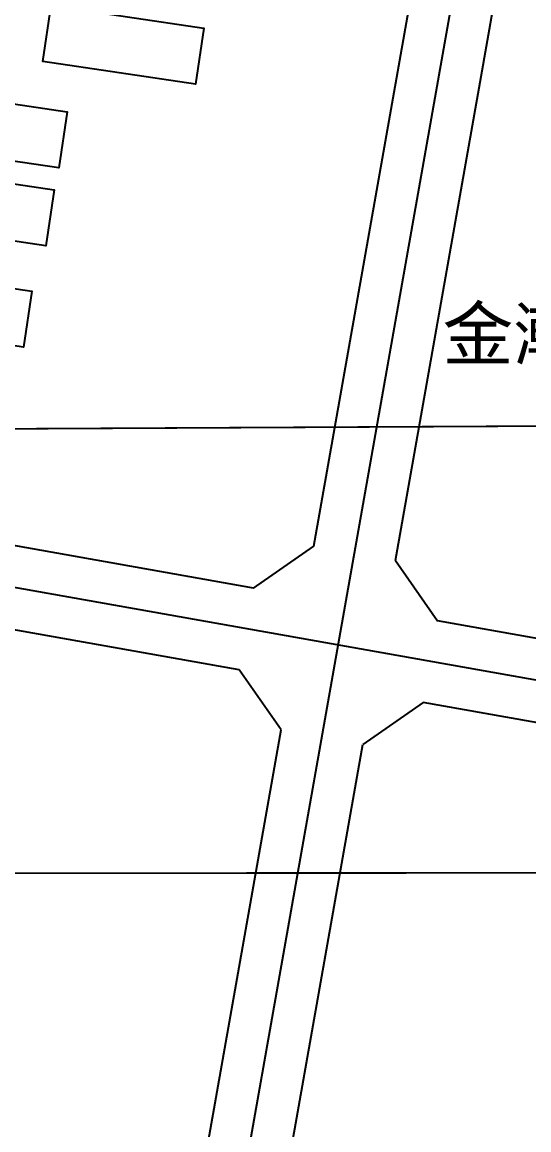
# Model space of a CAD drawing. Extents: x 529262 to 576451, y 2694391 to 2717535.
# Drawn here: x 563056.1 to 563202.6, y 2709883.3 to 2710203.7 of the extents above; entities that cross this region are included whole.
import ezdxf
from ezdxf.xclip import XClip

# ---------------------------------------------------------------- set-up
doc = ezdxf.new("R2010")
doc.units = 0
doc.header["$XCLIPFRAME"] = 0
for name, color, linetype in [('JMD', 8, 'Continuous'), ('PP-COM', 7, 'Continuous'), ('RD-中线', 40, 'Continuous'), ('RD-红线', 7, 'Continuous'), ('地块名称', 1, 'Continuous')]:
    doc.layers.add(name, color=color, linetype=linetype)
doc.styles.add('STYLE1', font='simhei.ttf')

# ---------------------------------------------------------------- blocks, each defined once
blk = doc.blocks.new('A$C19FD0107')
at = {"layer": 'RD-中线', "color": 8, "linetype": 'Continuous'}
blk.add_lwpolyline([(-7960.88, 14986.93), (-7915.56, 15243.04, 0.015839), (-7911.03, 15274.38), (-7907.82, 15303, -0.015839), (-7903.29, 15334.35), (-7712.17, 16414.53, 0.000335), (-7712.11, 16414.93), (-7698.73, 16491.12, 0.000054), (-7698.72, 16491.18), (-7681.61, 16588.75)], format="xyb", dxfattribs=at)
at = {"layer": 'RD-中线', "color": 8, "linetype": 'Continuous', "flags": 128}
blk.add_lwpolyline([(-7552.98, 15579.99), (-8137.34, 15683.84)], dxfattribs=at)
at = {"layer": 'RD-红线', "color": 8, "linetype": 'Continuous', "flags": 128}
for points in [[(-7857.59, 15661.56), (-7826.92, 15834.9)], [(-7809.47, 15795.75), (-7803.34, 15830.38)], [(-7833.96, 15657.34), (-7809.47, 15795.75)], [(-7874.98, 15649.4), (-8108.57, 15690.92)], [(-7879.14, 15625.77), (-8112.94, 15667.32)], [(-7724.74, 15622.7), (-7821.81, 15639.96)], [(-7602.07, 15576.53), (-7602.59, 15576.62), (-7825.97, 15616.32)]]:
    blk.add_lwpolyline(points, dxfattribs=at)
at = {"layer": 'RD-红线', "color": 8}
for points in [[(-7874.98, 15649.4), (-7857.59, 15661.56, 0.414437)], [(-7833.96, 15657.34), (-7821.81, 15639.96, 0.41399)], [(-7866.99, 15608.39), (-7879.14, 15625.77, 0.41399)], [(-7825.97, 15616.32), (-7843.37, 15604.16, 0.414437)]]:
    blk.add_lwpolyline(points, format="xyb", dxfattribs=at)
at = {"layer": 'RD-红线', "color": 8, "linetype": 'Continuous', "flags": 128}
for points in [[(-7915.31, 15335.31, -0.000561), (-7915.11, 15336.44), (-7866.99, 15608.39)], [(-7891.7, 15331.01, -0.000647), (-7891.48, 15332.26), (-7843.37, 15604.16)]]:
    blk.add_lwpolyline(points, format="xyb", dxfattribs=at)

msp = doc.modelspace()

# ---------------------------------------------------------------- linework, layer by layer
at = {"const_width": 0.5}
for points in [[(562692.153, 2710600.99), (562692.05, 2709884.417), (563017.764, 2709884.409), (563017.604, 2709957.522), (563263.473, 2709957.617), (563263.248, 2710603.642), (562692.153, 2710600.99)], [(562682.951, 2710084.137), (562682.741, 2709368.13), (563008.028, 2709368.134), (563008.106, 2709441.395), (563253.916, 2709441.417), (563253.894, 2710087.101), (562682.951, 2710084.137)]]:
    msp.add_lwpolyline(points, dxfattribs=at)
at = {"layer": 'JMD', "linetype": 'Continuous', "flags": 128}
for points in [[(563064.532, 2710208.509), (563108.641, 2710201.953), (563106.229, 2710185.723), (563062.119, 2710192.279)], [(563025.029, 2710184.295), (563069.139, 2710177.739), (563066.727, 2710161.509), (563022.617, 2710168.065)], [(563021.281, 2710161.733), (563065.391, 2710155.177), (563062.979, 2710138.947), (563018.869, 2710145.503)], [(563014.793, 2710132.466), (563058.902, 2710125.91), (563056.49, 2710109.681), (563012.38, 2710116.237)]]:
    msp.add_lwpolyline(points, close=True, dxfattribs=at)

# ---------------------------------------------------------------- block references
at = {"layer": 'PP-COM'}
ref = msp.add_blockref('A$C19FD0107', (570997.993, 2694390.603), dxfattribs=at)
XClip(ref).set_block_clipping_path([(-9366.4383134884, 14428.6043910822), (-3328.4480743363, 17452.7484863754)])

# ---------------------------------------------------------------- texts
at = {"layer": '地块名称', "color": 1, "style": 'STYLE1'}
msp.add_text('金瀚宇小区', height=15, dxfattribs=at).set_placement((563177.677, 2710106.028))

doc.saveas('drawing.dxf')
